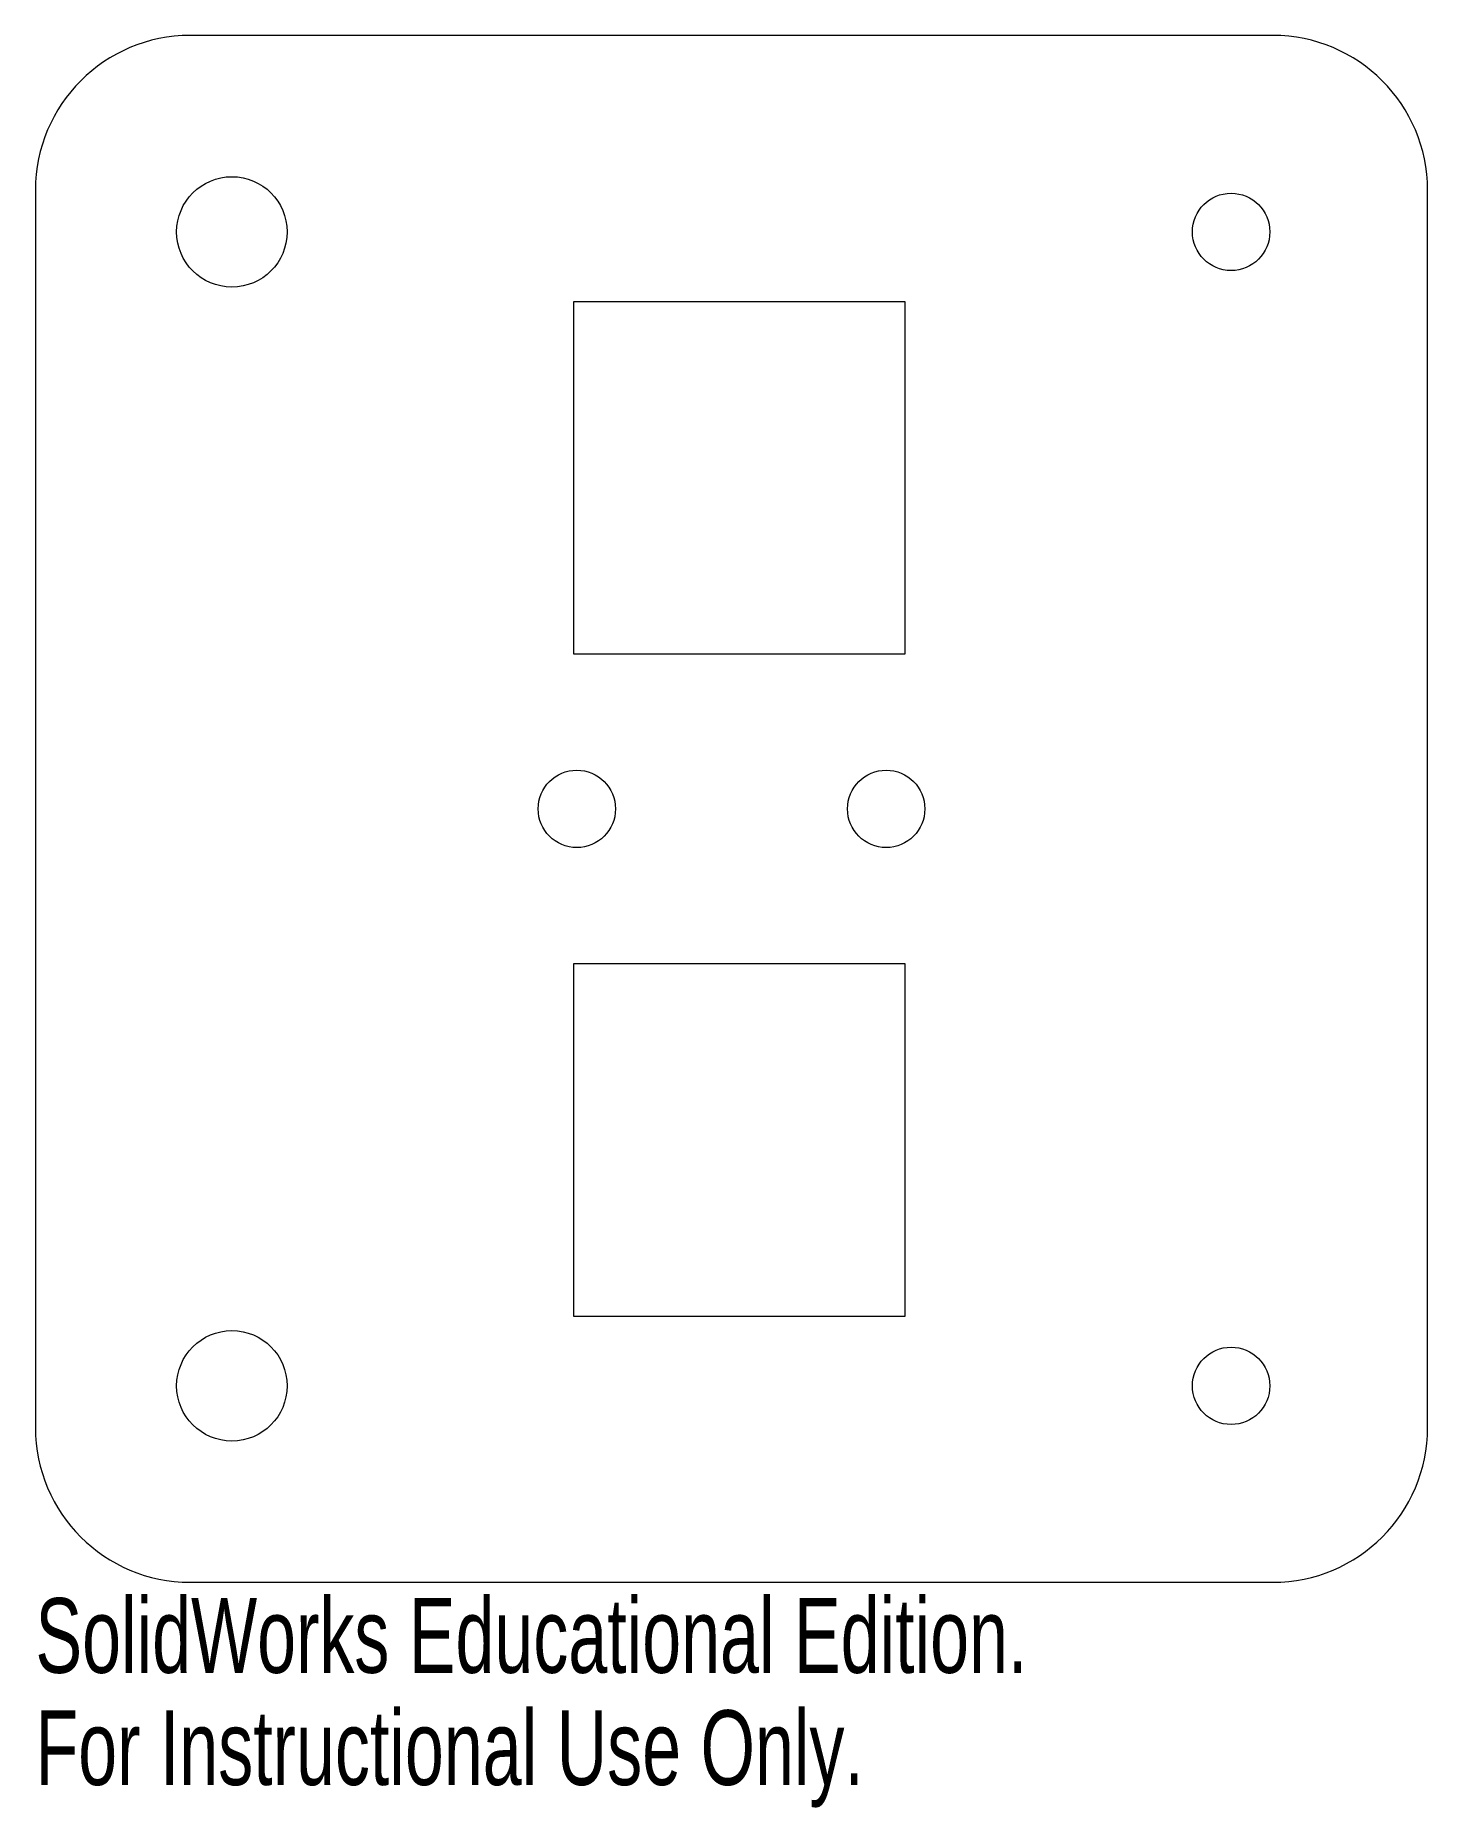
# Model space of a CAD drawing. Header units: millimetres. Extents: x -4.5 to 4.5, y -7 to 4.5.
import ezdxf

# ---------------------------------------------------------------- set-up
doc = ezdxf.new("R2010")
doc.units = ezdxf.units.MM
doc.styles.add('SLDTEXTSTYLE0', font='TXT', dxfattribs={"width": 0.7})

msp = doc.modelspace()

# ---------------------------------------------------------------- linework, layer by layer
at = {"color": 7, "linetype": 'Continuous', "lineweight": 15}
for p, q in [((3.5, 4.5), (-3.5, 4.5)), ((-4.5, 3.5), (-4.5, -4.5)), ((4.5, -4.5), (4.5, 3.5)), ((-1.02, 0.5), (-1.02, 2.781)), ((-1.02, 2.781), (1.12, 2.781)), ((1.12, 2.781), (1.12, 0.5)), ((1.12, 0.5), (-1.02, 0.5)), ((-1.02, -3.781), (-1.02, -1.5)), ((-1.02, -1.5), (1.12, -1.5)), ((1.12, -1.5), (1.12, -3.781)), ((1.12, -3.781), (-1.02, -3.781)), ((-3.5, -5.5), (3.5, -5.5))]:
    msp.add_line(p, q, dxfattribs=at)
for centre, radius in [((-3.23, 3.23), 0.357), ((3.23, 3.23), 0.25), ((-1, -0.5), 0.25), ((1, -0.5), 0.25), ((-3.23, -4.23), 0.357), ((3.23, -4.23), 0.25)]:
    msp.add_circle(centre, radius, dxfattribs=at)
for centre, start, end in [((-3.5, 3.5), 90, 180), ((3.5, 3.5), 0, 90), ((-3.5, -4.5), 180, 270), ((3.5, -4.5), 270, 0)]:
    msp.add_arc(centre, 1, start, end, dxfattribs=at)

# ---------------------------------------------------------------- texts
at = {"color": 7, "linetype": 'Continuous', "char_height": 0.48336, "attachment_point": 1, "style": 'SLDTEXTSTYLE0'}
for s, insert in [('SolidWorks Educational Edition.', (-4.5, -5.602)), ('For Instructional Use Only.', (-4.5, -6.327))]:
    msp.add_mtext(s, dxfattribs=dict(at, insert=insert))

doc.saveas('drawing.dxf')
